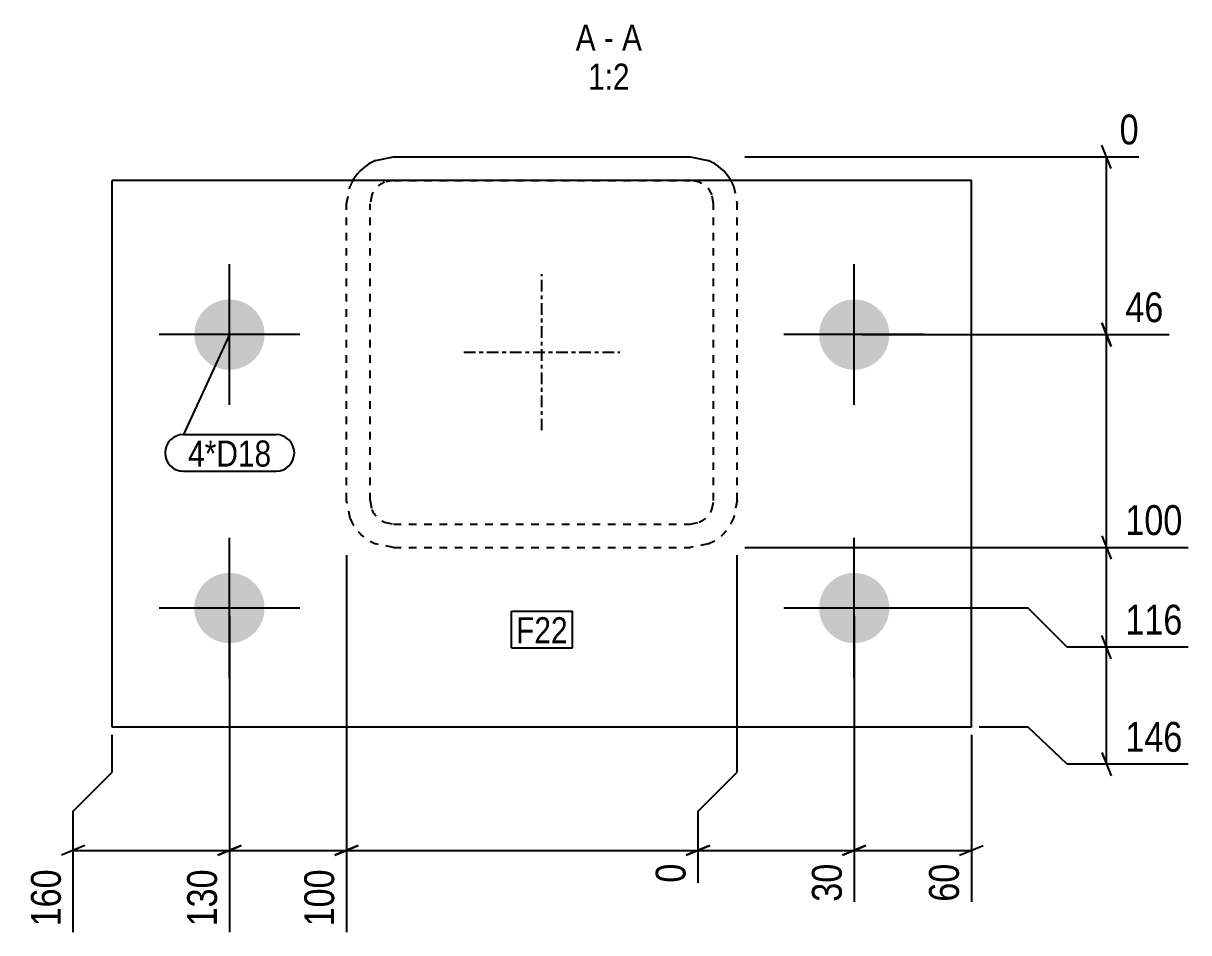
# Model space of a CAD drawing. Header units: millimetres. Extents: x 12 to 24169, y 5 to 905.
# Drawn here: x 6704.6 to 7003, y 4.7 to 237.5 of the extents above; entities that cross this region are included whole.
import ezdxf

# ---------------------------------------------------------------- set-up
doc = ezdxf.new("R2010")
doc.units = ezdxf.units.MM
doc.linetypes.add('DXK_LINE_DOT2', pattern=[3.9198, 1.9599, -1.9599])
doc.linetypes.add('DXK_LINE_DOT3', pattern=[5.9187, 2.979, -0.9799, 0.9799, -0.9799])
for name, color, linetype in [('MÅLSÆTNING', 7, 'Continuous'), ('STÅL', 7, 'Continuous'), ('TEKST', 7, 'Continuous')]:
    doc.layers.add(name, color=color, linetype=linetype)
doc.styles.add('Arial Narrow', font='ARIALN.TTF', dxfattribs={"height": 0.2})

msp = doc.modelspace()

# ---------------------------------------------------------------- hatches: boundary and pattern name
at = {"layer": 'STÅL', "linetype": 'Continuous'}
for points in [[(6748.37, 157.78, -1), (6766.37, 157.78, -1)], [(6908.37, 157.78, -1), (6926.37, 157.78, -1)], [(6748.37, 87.78, -1), (6766.37, 87.78, -1)], [(6908.37, 87.78, -1), (6926.37, 87.78, -1)]]:
    msp.add_hatch(color=96, dxfattribs=at).paths.add_polyline_path(points)

# ---------------------------------------------------------------- linework, layer by layer
at = {"layer": 'MÅLSÆTNING', "color": 7, "linetype": 'Continuous'}
for p, q in [((6983.14, 200.28), (6980.74, 206.28)), ((6889.37, 203.28), (6990.22, 203.28)), ((6981.94, 157.78), (6981.94, 203.28)), ((6980.74, 160.78), (6983.14, 154.78)), ((6983.14, 154.78), (6980.74, 160.78)), ((6919.37, 157.78), (6998.01, 157.78)), ((6919.37, 157.78), (6998.01, 157.78)), ((6981.94, 103.28), (6981.94, 157.78)), ((6980.74, 106.28), (6983.14, 100.28)), ((6980.74, 106.28), (6983.14, 100.28)), ((6889.37, 103.28), (7002.88, 103.28)), ((6889.37, 103.28), (7002.88, 103.28)), ((6981.94, 77.78), (6981.94, 103.28)), ((6787.37, 101.28), (6787.37, 4.8)), ((6787.37, 101.28), (6787.37, 4.8)), ((6887.37, 45.74), (6887.37, 101.28)), ((6887.37, 45.74), (6887.37, 101.28)), ((6961.94, 87.78), (6919.37, 87.78)), ((6961.94, 87.78), (6919.37, 87.78)), ((6971.94, 77.78), (6961.94, 87.78)), ((6971.94, 77.78), (6961.94, 87.78)), ((6757.37, 85.78), (6757.37, 4.8)), ((6757.37, 85.78), (6757.37, 4.8)), ((6917.37, 85.78), (6917.37, 12.59)), ((6917.37, 85.78), (6917.37, 12.59)), ((6983.14, 74.78), (6980.74, 80.78)), ((6983.14, 74.78), (6980.74, 80.78)), ((7002.88, 77.78), (6971.94, 77.78)), ((7002.88, 77.78), (6971.94, 77.78)), ((6981.94, 47.78), (6981.94, 77.78)), ((6961.94, 57.28), (6949.37, 57.28)), ((6971.94, 47.78), (6961.94, 57.28)), ((6727.37, 45.74), (6727.37, 55.28)), ((6947.37, 55.28), (6947.37, 12.59)), ((6980.74, 50.78), (6983.14, 44.78)), ((7002.88, 47.78), (6971.94, 47.78)), ((6717.37, 35.74), (6727.37, 45.74)), ((6877.37, 35.74), (6887.37, 45.74)), ((6877.37, 35.74), (6887.37, 45.74)), ((6717.37, 4.8), (6717.37, 35.74)), ((6877.37, 17.46), (6877.37, 35.74)), ((6877.37, 17.46), (6877.37, 35.74)), ((6720.37, 26.94), (6714.37, 24.54)), ((6760.37, 26.94), (6754.37, 24.54)), ((6754.37, 24.54), (6760.37, 26.94)), ((6790.37, 26.94), (6784.37, 24.54)), ((6784.37, 24.54), (6790.37, 26.94)), ((6880.37, 26.94), (6874.37, 24.54)), ((6874.37, 24.54), (6880.37, 26.94)), ((6914.37, 24.54), (6920.37, 26.94)), ((6944.37, 24.54), (6950.37, 26.94)), ((6717.37, 25.74), (6757.37, 25.74)), ((6757.37, 25.74), (6787.37, 25.74)), ((6787.37, 25.74), (6877.37, 25.74)), ((6877.37, 25.74), (6917.37, 25.74)), ((6917.37, 25.74), (6947.37, 25.74))]:
    msp.add_line(p, q, dxfattribs=at)
at = {"layer": 'STÅL', "color": 2, "linetype": 'Continuous'}
for p, q in [((6794.78, 202.37), (6799.37, 203.28)), ((6799.37, 203.28), (6875.37, 203.28)), ((6875.37, 203.28), (6879.96, 202.37)), ((6727.37, 57.28), (6727.37, 197.28)), ((6947.37, 197.28), (6727.37, 197.28)), ((6947.37, 57.28), (6947.37, 197.28)), ((6947.37, 57.28), (6727.37, 57.28))]:
    msp.add_line(p, q, dxfattribs=at)
at = {"layer": 'STÅL', "color": 7, "linetype": 'DXK_LINE_DOT2'}
for p, q in [((6799.37, 197.28), (6797.08, 196.83)), ((6799.37, 197.28), (6875.37, 197.28)), ((6877.67, 196.83), (6875.37, 197.28)), ((6787.37, 191.28), (6788.29, 195.88)), ((6886.46, 195.88), (6887.37, 191.28)), ((6787.37, 115.28), (6787.37, 191.28)), ((6793.83, 193.58), (6793.37, 191.28)), ((6793.37, 115.28), (6793.37, 191.28)), ((6881.37, 191.28), (6880.92, 193.58)), ((6881.37, 115.28), (6881.37, 191.28)), ((6887.37, 115.28), (6887.37, 191.28)), ((6788.29, 110.69), (6787.37, 115.28)), ((6793.37, 115.28), (6793.83, 112.99)), ((6880.92, 112.99), (6881.37, 115.28)), ((6887.37, 115.28), (6886.46, 110.69)), ((6797.08, 109.74), (6799.37, 109.28)), ((6799.37, 109.28), (6875.37, 109.28)), ((6875.37, 109.28), (6877.67, 109.74)), ((6799.37, 103.28), (6794.78, 104.2)), ((6799.37, 103.28), (6875.37, 103.28)), ((6879.96, 104.2), (6875.37, 103.28))]:
    msp.add_line(p, q, dxfattribs=at)
at = {"layer": 'STÅL', "color": 96, "linetype": 'Continuous'}
for p, q in [((6757.37, 139.78), (6757.37, 175.78)), ((6917.37, 139.78), (6917.37, 175.78)), ((6775.37, 157.78), (6739.37, 157.78)), ((6935.37, 157.78), (6899.37, 157.78)), ((6757.37, 69.78), (6757.37, 105.78)), ((6917.37, 69.78), (6917.37, 105.78)), ((6775.37, 87.78), (6739.37, 87.78)), ((6935.37, 87.78), (6899.37, 87.78))]:
    msp.add_line(p, q, dxfattribs=at)
at = {"layer": 'STÅL', "color": 7, "linetype": 'DXK_LINE_DOT3'}
for p, q in [((6837.37, 133.28), (6837.37, 173.28)), ((6817.37, 153.28), (6857.37, 153.28))]:
    msp.add_line(p, q, dxfattribs=at)
at = {"layer": 'STÅL', "color": 2, "linetype": 'Continuous'}
for centre, start, end in [((6799.37, 191.28), 112.5, 149.4011), ((6875.37, 191.28), 30.5989, 67.5)]:
    msp.add_arc(centre, 12, start, end, dxfattribs=at)
at = {"layer": 'STÅL', "color": 7, "linetype": 'DXK_LINE_DOT2'}
for centre, radius, start, end in [((6799.37, 191.28), 12, 149.4011, 157.5), ((6875.37, 191.28), 12, 22.5, 30.5989), ((6799.37, 191.28), 6, 112.5, 157.5), ((6875.37, 191.28), 6, 22.5, 67.5), ((6799.37, 115.28), 12, 202.5, 247.5), ((6799.37, 115.28), 6, 202.5, 247.5), ((6875.37, 115.28), 6, 292.5, 337.5), ((6875.37, 115.28), 12, 292.5, 337.5)]:
    msp.add_arc(centre, radius, start, end, dxfattribs=at)

# ---------------------------------------------------------------- wipeouts: each hides what was drawn before it
at = {"color": 0, "linetype": 'Continuous'}
for points, layer in [([(6998.15, 159.38), (6998.15, 170.58), (6985.2, 170.58), (6985.2, 159.38)], 'MÅLSÆTNING'), ([(7003.02, 104.88), (7003.02, 116.08), (6985.2, 116.08), (6985.2, 104.88)], 'MÅLSÆTNING'), ([(7003.02, 79.38), (7003.02, 90.58), (6985.2, 90.58), (6985.2, 79.38)], 'MÅLSÆTNING'), ([(7003.02, 49.38), (7003.02, 60.58), (6985.2, 60.58), (6985.2, 49.38)], 'MÅLSÆTNING'), ([(6715.77, 22.48), (6704.57, 22.48), (6704.57, 4.66), (6715.77, 4.66)], 'MÅLSÆTNING'), ([(6755.77, 22.48), (6744.57, 22.48), (6744.57, 4.66), (6755.77, 4.66)], 'MÅLSÆTNING'), ([(6785.77, 22.48), (6774.57, 22.48), (6774.57, 4.66), (6785.77, 4.66)], 'MÅLSÆTNING'), ([(6851.15, 230.48), (6851.15, 237.48), (6846.04, 237.48), (6846.04, 230.48)], 'TEKST'), ([(6855.8, 230.48), (6855.8, 237.48), (6853.25, 237.48), (6853.25, 230.48)], 'TEKST'), ([(6863.01, 230.48), (6863.01, 237.48), (6857.9, 237.48), (6857.9, 230.48)], 'TEKST'), ([(6859.86, 220.48), (6859.86, 227.48), (6849.19, 227.48), (6849.19, 220.48)], 'TEKST')]:
    msp.add_wipeout(points, dxfattribs=at).dxf.layer = layer
at = {"color": 0}
for points in [[(6768.09, 123.99), (6768.09, 130.99), (6746.78, 130.99), (6746.78, 123.99)], [(6843.98, 78.75), (6843.98, 85.75), (6830.77, 85.75), (6830.77, 78.75)]]:
    msp.add_wipeout(points, dxfattribs=at).dxf.layer = 'TEKST'

# ---------------------------------------------------------------- next in the draw order: texts
at = {"layer": 'MÅLSÆTNING', "color": 3, "linetype": 'Continuous', "style": 'Arial Narrow'}
for s, p in [('46', (6986.8, 160.98)), ('100', (6986.8, 106.48)), ('116', (6986.8, 80.98)), ('146', (6986.8, 50.98))]:
    msp.add_text(s, height=7.635, dxfattribs=at).set_placement(p)
for s, p in [('160', (6714.17, 6.26)), ('130', (6754.17, 6.26)), ('100', (6784.17, 6.26))]:
    msp.add_text(s, height=7.635, rotation=90.0002, dxfattribs=at).set_placement(p)
at = {"layer": 'TEKST', "color": 3, "linetype": 'Continuous', "style": 'Arial Narrow'}
for s, height, p in [('A', 6.68, (6846.04, 230.48)), ('A', 6.68, (6857.9, 230.48)), ('-', 6.68, (6853.25, 230.48)), ('1:2', 6.681, (6849.19, 220.48))]:
    msp.add_text(s, height=height, dxfattribs=at).set_placement(p)

# ---------------------------------------------------------------- next in the draw order: wipeouts: each hides what was drawn before it
at = {"color": 0, "linetype": 'Continuous'}
for points in [[(6991.82, 204.88), (6991.82, 216.08), (6983.74, 216.08), (6983.74, 204.88)], [(6875.77, 23.94), (6864.57, 23.94), (6864.57, 15.86), (6875.77, 15.86)], [(6915.77, 23.94), (6904.57, 23.94), (6904.57, 10.99), (6915.77, 10.99)], [(6945.77, 23.94), (6934.57, 23.94), (6934.57, 10.99), (6945.77, 10.99)]]:
    msp.add_wipeout(points, dxfattribs=at).dxf.layer = 'MÅLSÆTNING'
at = {"color": 0}
for points in [[(6768.09, 123.99), (6768.09, 130.99), (6746.78, 130.99), (6746.78, 123.99)], [(6843.98, 78.75), (6843.98, 85.75), (6830.77, 85.75), (6830.77, 78.75)]]:
    msp.add_wipeout(points, dxfattribs=at).dxf.layer = 'TEKST'

# ---------------------------------------------------------------- next in the draw order: linework, layer by layer
at = {"layer": 'MÅLSÆTNING', "color": 7, "linetype": 'Continuous'}
msp.add_line((6920.37, 26.94), (6914.37, 24.54), dxfattribs=at)
at = {"layer": 'TEKST', "color": 7, "linetype": 'Continuous'}
for p, q in [((6757.37, 157.78), (6745.58, 132.19)), ((6745.58, 132.19), (6769.29, 132.19)), ((6745.58, 122.79), (6769.29, 122.79)), ((6829.57, 86.95), (6845.18, 86.95)), ((6829.57, 77.55), (6829.57, 86.95)), ((6845.18, 77.55), (6845.18, 86.95)), ((6829.57, 77.55), (6845.18, 77.55))]:
    msp.add_line(p, q, dxfattribs=at)
for centre, start, end in [((6745.58, 127.49), 90, 270), ((6769.29, 127.49), 270, 90)]:
    msp.add_arc(centre, 4.7, start, end, dxfattribs=at)

# ---------------------------------------------------------------- next in the draw order: texts
at = {"layer": 'MÅLSÆTNING', "color": 3, "linetype": 'Continuous', "style": 'Arial Narrow'}
msp.add_text('0', height=7.64, dxfattribs=at).set_placement((6985.34, 206.48))
for s, height, p in [('0', 7.64, (6874.17, 17.46)), ('30', 7.635, (6914.17, 12.59)), ('60', 7.635, (6944.17, 12.59))]:
    msp.add_text(s, height=height, rotation=90.0002, dxfattribs=at).set_placement(p)
at = {"layer": 'TEKST', "color": 3, "style": 'Arial Narrow'}
for s, p in [('4*D18', (6746.78, 123.99)), ('F22', (6830.77, 78.75))]:
    msp.add_text(s, height=6.681, dxfattribs=at).set_placement(p)

doc.saveas('drawing.dxf')
